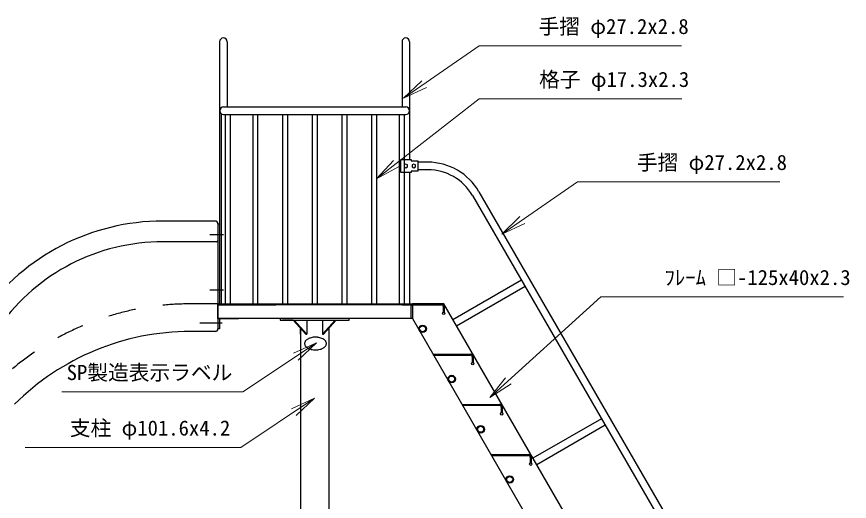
# Model space of a CAD drawing. Units: millimetres at full size, sheet at 1:30; details may follow other scales. Extents: x 450 to 12150, y 450 to 8460.
# Drawn here: x 4454 to 7469, y 4494 to 6250 of the extents above; entities that cross this region are included whole.
import ezdxf
from ezdxf.enums import TextEntityAlignment as Align

# ---------------------------------------------------------------- set-up
doc = ezdxf.new("R2010")
doc.units = ezdxf.units.MM
doc.header["$LTSCALE"] = 30
doc.linetypes.add('USER1', pattern=[6.666666, 3.333333, -3.333333])
doc.layers.add('D-STR-HTXT\u3000旗上げ', color=7, linetype='Continuous', lineweight=13)
doc.layers.add('D-STR\u3000構造物外形線', color=1, linetype='Continuous', lineweight=25)
doc.styles.add('ＭＳ ゴシック', font='')
doc.styles.get('ＭＳ ゴシック').set_extended_font_data('MS Gothic')

# ---------------------------------------------------------------- blocks, each defined once
blk = doc.blocks.new('open_arrow')
at = {"color": 0, "linetype": 'Continuous', "lineweight": -2}
blk.add_lwpolyline([(7.5, 1.25), (0, 0), (7.5, -1.25)], dxfattribs=at)

msp = doc.modelspace()

# ---------------------------------------------------------------- linework, layer by layer
at = {"layer": 'D-STR-HTXT\u3000旗上げ'}
for points in [[(5854.94, 5954.58), (6129.02, 6144.08), (6141.02, 6144.08), (6860.87, 6144.08), (6500.94, 6144.08)], [(5756.44, 5662), (6129.01, 5952.24), (6141.01, 5952.24), (6862.66, 5952.24), (6501.84, 5952.24)], [(6210.81, 5461.87), (6484.89, 5651.37), (6496.89, 5651.37), (7216.74, 5651.37), (6856.81, 5651.37)], [(6167.43, 4870.12), (6568.95, 5234.57), (6580.95, 5234.57), (7447.35, 5234.57), (7014.15, 5234.57)], [(5539.35, 5068.44), (5273.35, 4890.24), (5261.35, 4890.24), (4617.6, 4890.24), (5076.85, 4890.24)], [(5531.92, 4867.26), (5265.92, 4689.06), (5253.92, 4689.06), (4485.02, 4689.06), (4869.47, 4689.06)]]:
    msp.add_lwpolyline(points, dxfattribs=at)
at = {"layer": 'D-STR\u3000構造物外形線'}
for p, q in [((5188.79, 6159.35), (5188.79, 5209.35)), ((5215.99, 6159.35), (5215.99, 5922.95)), ((5849.19, 6159.35), (5849.19, 5922.95)), ((5876.39, 6159.35), (5876.39, 5732.8)), ((5202.79, 5922.95), (5862.79, 5922.95)), ((5194.14, 5898.86), (5194.14, 5209.35)), ((5202.79, 5895.75), (5862.79, 5895.75)), ((5209.06, 5895.75), (5209.06, 5209.35)), ((5226.36, 5895.75), (5226.36, 5209.35)), ((5309.14, 5895.75), (5309.14, 5209.35)), ((5326.44, 5895.75), (5326.44, 5209.35)), ((5416.64, 5895.75), (5416.64, 5209.35)), ((5433.92, 5895.75), (5433.92, 5209.35)), ((5524.14, 5895.75), (5524.14, 5209.35)), ((5541.44, 5895.75), (5541.44, 5209.35)), ((5631.64, 5895.75), (5631.64, 5209.35)), ((5648.94, 5895.75), (5648.94, 5209.35)), ((5739.14, 5895.75), (5739.14, 5209.35)), ((5756.44, 5895.75), (5756.44, 5209.35)), ((5839.22, 5895.75), (5839.22, 5209.35)), ((5856.52, 5895.75), (5856.52, 5209.35)), ((5844.55, 5685.6), (5844.55, 5732.8)), ((5844.55, 5732.8), (5881.75, 5732.8)), ((5844.55, 5685.6), (5844.55, 5732.8)), ((5844.55, 5732.8), (5881.75, 5732.8)), ((5881.75, 5732.8), (5881.75, 5727.8)), ((5881.75, 5732.8), (5881.75, 5727.8)), ((5863.15, 5716.13), (5857.15, 5712.66)), ((5863.15, 5716.13), (5857.15, 5712.66)), ((5857.15, 5712.66), (5857.15, 5705.73)), ((5857.15, 5712.66), (5857.15, 5705.73)), ((5857.15, 5705.73), (5863.15, 5702.27)), ((5857.15, 5705.73), (5863.15, 5702.27)), ((5869.15, 5712.66), (5863.15, 5716.13)), ((5869.15, 5712.66), (5863.15, 5716.13)), ((5863.15, 5702.27), (5869.15, 5705.73)), ((5863.15, 5702.27), (5869.15, 5705.73)), ((5869.15, 5705.73), (5869.15, 5712.66)), ((5869.15, 5705.73), (5869.15, 5712.66)), ((5881.75, 5727.8), (5906.75, 5727.8)), ((5881.75, 5727.8), (5906.75, 5727.8)), ((5891.75, 5716.13), (5885.75, 5712.66)), ((5891.75, 5716.13), (5885.75, 5712.66)), ((5885.75, 5712.66), (5885.75, 5705.73)), ((5885.75, 5712.66), (5885.75, 5705.73)), ((5885.75, 5705.73), (5891.75, 5702.27)), ((5885.75, 5705.73), (5891.75, 5702.27)), ((5897.75, 5712.66), (5891.75, 5716.13)), ((5897.75, 5712.66), (5891.75, 5716.13)), ((5891.75, 5702.27), (5897.75, 5705.73)), ((5891.75, 5702.27), (5897.75, 5705.73)), ((5897.75, 5705.73), (5897.75, 5712.66)), ((5897.75, 5705.73), (5897.75, 5712.66)), ((5906.75, 5727.8), (5906.75, 5690.6)), ((5906.75, 5727.8), (5906.75, 5690.6)), ((5942.88, 5722.8), (5906.75, 5722.8)), ((5881.75, 5685.6), (5844.55, 5685.6)), ((5881.75, 5685.6), (5844.55, 5685.6)), ((5876.79, 5685.6), (5876.79, 5206.15)), ((5906.75, 5690.6), (5881.75, 5690.6)), ((5881.75, 5690.6), (5881.75, 5685.6)), ((5906.75, 5690.6), (5881.75, 5690.6)), ((5881.75, 5690.6), (5881.75, 5685.6)), ((5942.73, 5695.6), (5906.75, 5695.6)), ((6127.72, 5616), (7081.97, 3963.18)), ((5188.79, 5582.55), (5188.79, 5209.35)), ((6104.16, 5602.4), (7061.24, 3944.69)), ((5172.79, 5509.35), (4982.79, 5509.35)), ((5172.79, 5509.35), (5082.79, 5509.35)), ((5182.79, 5499.35), (5182.79, 5119.3)), ((5182.79, 5499.35), (5188.79, 5499.35)), ((5188.79, 5499.35), (5188.79, 5206.15)), ((5202.17, 5459.35), (5152.71, 5459.35)), ((5177.79, 5434.35), (4982.79, 5434.35)), ((6281.43, 5295.35), (6033.4, 5152.15)), ((5202.17, 5259.35), (5152.71, 5259.35)), ((6295.03, 5271.79), (6047, 5128.59)), ((5182.79, 5206.15), (5182.79, 5156.15)), ((5182.79, 5206.15), (5182.79, 5156.15)), ((5849.59, 5206.15), (5876.79, 5206.15)), ((5882.75, 5206.15), (5882.75, 5209.35)), ((5882.75, 5209.35), (5991.68, 5209.35)), ((5882.75, 5209.35), (5991.68, 5209.35)), ((5882.75, 5206.15), (5932.75, 5206.15)), ((5882.75, 5206.15), (5932.75, 5206.15)), ((5882.75, 5156.15), (5882.75, 5206.15)), ((5882.75, 5156.15), (5882.75, 5206.15)), ((5882.75, 5156.15), (5882.75, 5206.15)), ((5882.75, 5206.15), (5932.75, 5206.15)), ((5882.75, 5206.15), (5991.6, 5206.15)), ((5882.75, 5156.15), (5882.75, 5206.15)), ((5882.75, 5156.15), (5882.75, 5206.15)), ((5882.75, 5156.15), (5882.75, 5206.15)), ((5886.75, 5202.15), (5886.75, 5209.35)), ((6000.38, 5209.35), (5886.75, 5209.35)), ((5886.75, 5202.15), (5886.75, 5156.15)), ((5886.75, 5202.15), (5886.75, 5156.15)), ((5886.75, 5202.15), (5886.75, 5156.15)), ((5886.75, 5202.15), (5886.75, 5156.15)), ((5998.44, 5199.35), (5998.44, 5179.35)), ((7099.22, 3306.1), (6000.38, 5209.35)), ((6001.64, 5199.35), (6001.64, 5179.35)), ((5182.79, 5156.15), (5256.79, 5156.15)), ((5188.79, 5156.15), (5188.79, 5119.3)), ((5882.75, 5156.15), (5432.79, 5156.15)), ((5886.75, 5156.15), (5882.75, 5156.15)), ((5886.75, 5156.15), (5882.75, 5156.15)), ((5886.75, 5156.15), (5882.75, 5156.15)), ((5886.75, 5156.15), (5882.75, 5156.15)), ((5886.75, 5156.15), (6974.22, 3272.61)), ((6001.64, 5179.35), (5998.44, 5179.35)), ((6001.64, 5179.35), (5998.44, 5179.35)), ((5198.4, 5139.35), (5117.17, 5139.35)), ((5454.61, 5150.15), (5416.99, 5150.15)), ((5454.61, 5150.15), (5500.58, 5100.15)), ((5458.86, 5150.15), (5504.82, 5100.15)), ((5504.82, 5150.15), (5504.82, 5100.15)), ((5606.73, 5150.15), (5560.76, 5100.15)), ((5560.76, 5150.15), (5560.76, 5100.15)), ((5610.97, 5150.15), (5565.01, 5100.15)), ((5173.84, 5109.35), (5082.79, 5109.35)), ((5188.79, 5119.3), (5182.79, 5119.3)), ((5481.99, 5120.37), (5481.99, 2509.35)), ((5481.99, 5100.15), (5481.99, 5120.37)), ((5500.58, 5100.15), (5504.82, 5100.15)), ((5560.76, 5100.15), (5565.01, 5100.15)), ((5583.59, 5120.37), (5583.59, 2509.35)), ((5963.72, 5027.35), (6096.76, 5027.35)), ((5963.72, 5024.15), (5963.72, 5027.35)), ((5963.72, 5024.15), (6096.75, 5024.15)), ((6103.52, 5017.35), (6103.52, 4997.35)), ((6106.72, 5017.35), (6106.72, 4997.35)), ((6106.72, 4997.35), (6103.52, 4997.35)), ((6106.72, 4997.35), (6103.52, 4997.35)), ((6068.79, 4845.35), (6201.84, 4845.35)), ((6068.79, 4842.15), (6068.79, 4845.35)), ((6068.79, 4842.15), (6201.83, 4842.15)), ((6208.59, 4835.35), (6208.59, 4815.35)), ((6211.79, 4835.35), (6211.79, 4815.35)), ((6211.79, 4815.35), (6208.59, 4815.35)), ((6211.79, 4815.35), (6208.59, 4815.35)), ((6571.43, 4793.05), (6323.4, 4649.85)), ((6585.03, 4769.5), (6337, 4626.3)), ((6173.87, 4663.35), (6306.92, 4663.35)), ((6173.87, 4660.15), (6173.87, 4663.35)), ((6173.87, 4660.15), (6306.91, 4660.15)), ((6313.67, 4653.35), (6313.67, 4633.35)), ((6316.87, 4653.35), (6316.87, 4633.35)), ((6316.87, 4633.35), (6313.67, 4633.35)), ((6316.87, 4633.35), (6313.67, 4633.35))]:
    msp.add_line(p, q, dxfattribs=at)
at = {"layer": 'D-STR\u3000構造物外形線', "linetype": 'USER1'}
msp.add_line((5182.79, 5209.35), (5082.79, 5209.35), dxfattribs=at)
at = {"layer": 'D-STR\u3000構造物外形線'}
for points in [[(5182.79, 5209.35), (5882.79, 5209.35), (5882.79, 5206.15), (5182.79, 5206.15)], [(5407.79, 5150.15), (5657.79, 5150.15), (5657.79, 5156.15), (5407.79, 5156.15)], [(5496.36, 5065.65), (5496.36, 5065.3), (5496.36, 5065.12), (5496.36, 5065.03), (5496.42, 5064.54), (5496.79, 5062.36), (5497.45, 5060.14), (5498.61, 5057.92), (5500.27, 5055.73), (5502.23, 5053.59), (5504.55, 5051.55), (5507.37, 5049.72), (5510.12, 5048.22), (5512.46, 5047.12), (5514.77, 5046.2), (5517.29, 5045.36), (5518.81, 5044.92), (5520.52, 5044.46), (5524.29, 5043.62), (5528.1, 5043.09), (5529.92, 5042.92), (5531.54, 5042.79), (5532.97, 5042.71), (5534.25, 5042.67), (5535.64, 5042.66), (5537.21, 5042.67), (5540.81, 5042.79), (5544.59, 5043.19), (5548.43, 5043.87), (5552.24, 5044.71), (5554.16, 5045.23), (5556.18, 5045.9), (5558.31, 5046.72), (5560.52, 5047.68), (5562.67, 5048.76), (5564.67, 5049.91), (5566.53, 5051.15), (5568.23, 5052.47), (5569.75, 5053.83), (5571.09, 5055.24), (5572.24, 5056.7), (5573.19, 5058.11), (5573.93, 5059.42), (5574.45, 5060.63), (5575.03, 5062.73), (5575.31, 5064.38), (5575.27, 5067.25), (5574.93, 5069), (5574.65, 5070.05), (5574.25, 5071.2), (5573.63, 5072.46), (5572.8, 5073.81), (5570.62, 5076.61), (5568.17, 5078.91), (5565.48, 5080.83), (5562.55, 5082.63), (5559.32, 5084.21), (5555.76, 5085.51), (5552.06, 5086.61), (5548.28, 5087.52), (5544.47, 5088.12), (5542.59, 5088.31), (5540.89, 5088.45), (5539.37, 5088.56), (5538.05, 5088.61), (5536.73, 5088.64), (5535.24, 5088.64), (5533.57, 5088.61), (5531.75, 5088.55), (5527.98, 5088.22), (5524.15, 5087.6), (5520.34, 5086.79), (5516.46, 5085.72), (5514.38, 5084.97), (5512.2, 5084.06), (5510, 5083.03), (5507.93, 5081.91), (5506.01, 5080.71), (5504.23, 5079.42), (5502.63, 5078.08), (5501.21, 5076.69), (5499.98, 5075.25), (5498.93, 5073.8), (5498.1, 5072.45), (5497.48, 5071.2), (5496.8, 5068.94), (5496.42, 5066.76), (5496.36, 5066.27), (5496.36, 5066.18), (5496.36, 5066)]]:
    msp.add_lwpolyline(points, close=True, dxfattribs=at)
msp.add_lwpolyline([(5407.79, 5156.15), (5182.79, 5156.15), (5182.79, 5206.15), (5392.79, 5206.15)], dxfattribs=at)
for centre, radius in [((6000.04, 5174.85), 4.5), ((5923.87, 5119.07), 13.6), ((5923.87, 5119.07), 10.8), ((6105.12, 4992.85), 4.5), ((6028.95, 4937.07), 13.6), ((6028.95, 4937.07), 10.8), ((6210.19, 4810.85), 4.5), ((6134.02, 4755.07), 13.6), ((6134.02, 4755.07), 10.8), ((6315.27, 4628.85), 4.5), ((6239.1, 4573.07), 13.6), ((6239.1, 4573.07), 10.8)]:
    msp.add_circle(centre, radius, dxfattribs=at)
for centre, radius, start, end in [((5202.39, 6159.35), 13.6, 0, 180), ((5862.79, 6159.35), 13.6, 0, 180), ((5202.79, 5909.35), 13.6, 90, 270), ((5862.79, 5909.35), 13.6, 270, 90), ((5942.73, 5509.2), 213.6, 30, 90), ((5942.73, 5509.2), 186.4, 30, 90), ((4982.79, 4709.35), 800, 90, 144.40294), ((5172.79, 5499.35), 10, 0, 90), ((4982.79, 4709.35), 725, 90, 144.40294), ((5177.79, 5439.35), 5, 270, 0), ((5991.64, 5199.35), 10, 0, 90), ((5991.64, 5199.35), 6.8, 0, 90), ((5082.79, 4209.35), 900, 90, 135), ((5172.79, 5119.3), 10, 270.62964, 0), ((6096.72, 5017.35), 10, 0, 90), ((6096.72, 5017.35), 6.8, 0, 90), ((6201.79, 4835.35), 10, 0, 90), ((6201.79, 4835.35), 6.8, 0, 90), ((6306.87, 4653.35), 10, 0, 90), ((6306.87, 4653.35), 6.8, 0, 90)]:
    msp.add_arc(centre, radius, start, end, dxfattribs=at)
at = {"layer": 'D-STR\u3000構造物外形線', "linetype": 'USER1'}
msp.add_arc((5082.79, 4209.35), 1000, 90, 135, dxfattribs=at)

# ---------------------------------------------------------------- block references
at = {"layer": 'D-STR-HTXT\u3000旗上げ', "xscale": 12, "yscale": 12}
for p, rotation in [((5854.94, 5954.58), 34.7), ((5756.44, 5662), 37.9), ((6210.81, 5461.87), 34.7), ((5539.35, 5068.44), 213.8), ((6167.43, 4870.12), 42.2), ((5531.92, 4867.26), 213.8)]:
    msp.add_blockref('open_arrow', p, dxfattribs=dict(at, rotation=rotation))

# ---------------------------------------------------------------- texts
at = {"layer": 'D-STR-HTXT\u3000旗上げ', "style": 'ＭＳ ゴシック'}
for s, p in [('手摺 φ27.2x2.8', (6887.2, 6170.72)), ('格子 φ17.3x2.3', (6889.09, 5978.87)), ('手摺 φ27.2x2.8', (7243.07, 5678.01)), ('ﾌﾚｰﾑ □-125x40x2.3', (7473.7, 5261.2)), ('SP製造表示ラベル', (5234.71, 4916.88)), ('支柱 φ101.6x4.2', (5227.29, 4715.69))]:
    msp.add_text(s, height=54.99, dxfattribs=at).set_placement(p, align=Align.BOTTOM_RIGHT)

doc.saveas('drawing.dxf')
